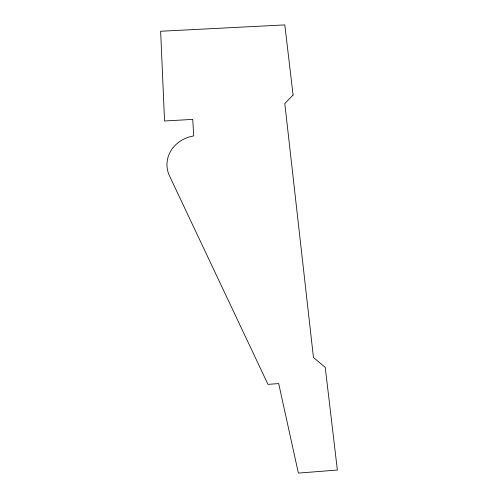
<?xml version="1.0" encoding="UTF-8"?>
<svg xmlns="http://www.w3.org/2000/svg" width="498" height="498" viewBox="0 0 498 498"><rect width="100%" height="100%" fill="white"/><g stroke="black" fill="none" stroke-linecap="round" stroke-linejoin="round"><path stroke-width="0.75" d="M293.085 95.037L284.812 103.54L313.454 357.533L325.238 367.356L337.364 470.05L298.377 473.1L278.693 383.591L267.974 384.369L169.494 175.894A32.214 28.89 -2.8 0 1 193.728 135.942L192.738 119.396L164.552 120.989L160.636 31.256L284.806 24.9L293.085 95.037"/></g></svg>
